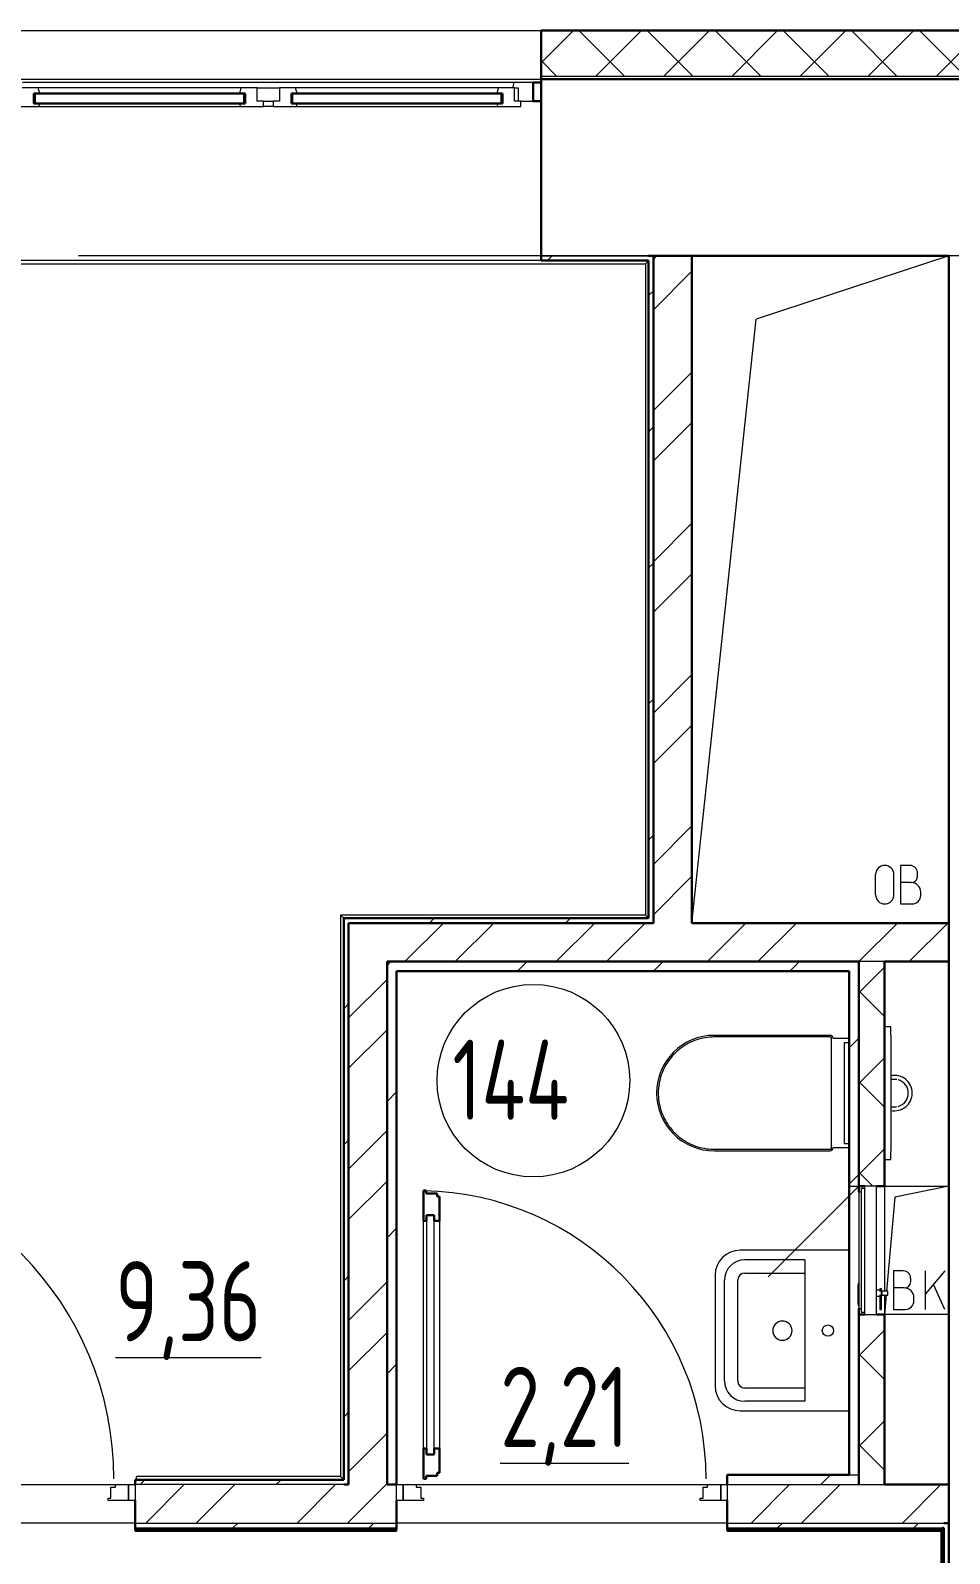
# Model space of a CAD drawing. Header units: millimetres. Extents: x -259809 to 472825, y -397243 to 31861.
# Drawn here: x -37957 to -35093, y -329877 to -325130 of the extents above; entities that cross this region are included whole.
import ezdxf

# ---------------------------------------------------------------- set-up
doc = ezdxf.new("R2010")
doc.units = ezdxf.units.MM
doc.linetypes.add('ADSK_Линия сетки', pattern=[25, 20, -2.5, 0, -2.5])
for name, color, linetype, lineweight in [('_ Окна', 252, 'Continuous', 30), ('Двери', 252, 'Continuous', 9), ('Линии', 7, 'Continuous', 9), ('Марки помещений', 252, 'Continuous', 20), ('Обобщенные модели', 252, 'Continuous', 18), ('Оборудование', 8, 'Continuous', 18), ('Ограждение', 252, 'Continuous', 9), ('Окна', 252, 'Continuous', 9), ('Оси', 252, 'Continuous', 9), ('Перекрытие', 252, 'Continuous', 18), ('Сантехника', 252, 'Continuous', 18), ('Стены внутренние', 252, 'Continuous', 18), ('Стены наружные', 252, 'Continuous', 18), ('Стены штриховка', 7, 'Continuous', 9)]:
    doc.layers.add(name, color=color, linetype=linetype, lineweight=lineweight)
doc.layers.add('Двери открывание', color=7, linetype='Continuous', lineweight=9, true_color=0xc0c0c0)
doc.styles.add('GOST Common_3', font='', dxfattribs={"height": 3.5})
doc.styles.get('GOST Common_3').set_extended_font_data('GOST 2.304 type A')
pattern_1 = [(0, (-32119.8, 94.4), (0, 600), []), (90, (-32119.8, 94.4), (-600, 4e-14), [])]

# ---------------------------------------------------------------- blocks, each defined once
blk = doc.blocks.new('1 этаж')
at = {"layer": 'Ограждение', "true_color": 0x636466}
h = blk.add_hatch(dxfattribs=at)
h.set_pattern_fill('FP_33', color=251, style=0, pattern_type=2)
h.set_pattern_definition([(0, (-32124.8, 94.4), (0, 600), []), (90, (-32124.8, 94.4), (-600, 4e-14), [])])
h.paths.add_polyline_path([(-36815.8, 22879.7), (-36815.8, 22884.7), (-37630.8, 22884.7), (-37630.8, 22879.7)])
h = blk.add_hatch(dxfattribs=at)
h.set_pattern_fill('FP_25', color=251, style=0, pattern_type=2)
h.set_pattern_definition(pattern_1)
h.paths.add_polyline_path([(-35120.8, 22879.7), (-35115.8, 22884.7), (-35785.8, 22884.7), (-35785.8, 22879.7), (-35195.1, 22879.7)])
h = blk.add_hatch(dxfattribs=at)
h.set_pattern_fill('FP_25', color=251, style=0, pattern_type=2)
h.set_pattern_definition(pattern_1)
h.paths.add_polyline_path([(-35115.8, 21324.7), (-35115.8, 22884.7), (-35120.8, 22879.7), (-35120.8, 21329.7), (-35117.2, 21326.1)])
at = {"color": 251, "lineweight": 18, "true_color": 0x636466}
for p, q in [((-35295.8, 23954.7), (-35095.8, 23954.7)), ((-35095.8, 23954.7), (-35263.4, 23920.1)), ((-35263.4, 23920.1), (-35289.4, 23627.3)), ((-35237.7, 23690.8), (-35267.7, 23690.8)), ((-35267.7, 23690.8), (-35267.7, 23570.8)), ((-35107.7, 23690.8), (-35167.7, 23619.3)), ((-35167.7, 23570.8), (-35167.7, 23690.8)), ((-35214.3, 23657.4), (-35214.3, 23667.4)), ((-35107.7, 23570.8), (-35143.6, 23647.9)), ((-35290.5, 23615.1), (-35295.8, 23554.7)), ((-35234.3, 23637.4), (-35267.7, 23637.4)), ((-35204.3, 23597.4), (-35204.3, 23607.4)), ((-35095.8, 23554.7), (-35295.8, 23554.7)), ((-35267.7, 23570.8), (-35231, 23570.8))]:
    blk.add_line(p, q, dxfattribs=at)
for centre, radius, start, end in [((-35237.7, 23667.4), 23.3, 0, 90), ((-35234.3, 23657.4), 20, 270, 0), ((-35234.3, 23607.4), 30, 0, 90), ((-35231, 23597.4), 26.7, 270, 0)]:
    blk.add_arc(centre, radius, start, end, dxfattribs=at)
at = {"layer": '_ Окна', "color": 251, "lineweight": 18, "true_color": 0x636466}
for p, q in [((-36450.2, 27394.7), (-36454.8, 27377.7)), ((-36390.8, 27394.7), (-36450.2, 27394.7)), ((-36390.8, 27336.7), (-36390.8, 27394.7)), ((-37932.4, 27377.7), (-37982.8, 27377.7)), ((-37945.8, 27328.7), (-37945.8, 27360.7)), ((-37945.8, 27360.7), (-37927.8, 27360.7)), ((-37927.8, 27360.7), (-37932.4, 27377.7)), ((-37301.2, 27377.7), (-37305.8, 27360.7)), ((-37305.8, 27360.7), (-37287.8, 27360.7)), ((-37250.8, 27377.7), (-37301.2, 27377.7)), ((-37287.8, 27360.7), (-37287.8, 27328.7)), ((-37250.8, 27336.7), (-37250.8, 27377.7)), ((-37180.8, 27377.7), (-37180.8, 27336.7)), ((-37130.4, 27377.7), (-37180.8, 27377.7)), ((-37143.8, 27328.7), (-37143.8, 27360.7)), ((-37143.8, 27360.7), (-37125.8, 27360.7)), ((-37125.8, 27360.7), (-37130.4, 27377.7)), ((-36499.2, 27377.7), (-36503.8, 27360.7)), ((-36503.8, 27360.7), (-36485.8, 27360.7)), ((-36448.8, 27377.7), (-36499.2, 27377.7)), ((-36485.8, 27360.7), (-36485.8, 27328.7)), ((-36448.8, 27336.7), (-36448.8, 27377.7)), ((-36448.8, 27377.7), (-36436.8, 27377.7)), ((-36436.8, 27377.7), (-36436.8, 27336.7)), ((-38002.8, 27319.7), (-37946.8, 27319.7)), ((-37946.8, 27319.7), (-37945.8, 27320.7)), ((-37927.8, 27328.7), (-37945.8, 27328.7)), ((-37945.8, 27320.7), (-37944.8, 27319.7)), ((-37944.8, 27319.7), (-37930.2, 27319.7)), ((-37930.2, 27319.7), (-37927.8, 27328.7)), ((-37287.8, 27328.7), (-37305.8, 27328.7)), ((-37305.8, 27328.7), (-37303.4, 27319.7)), ((-37303.4, 27319.7), (-37288.8, 27319.7)), ((-37288.8, 27319.7), (-37287.8, 27320.7)), ((-37287.8, 27320.7), (-37286.8, 27319.7)), ((-37286.8, 27319.7), (-37230.8, 27319.7)), ((-37230.8, 27336.7), (-37250.8, 27336.7)), ((-37230.8, 27319.7), (-37230.8, 27336.7)), ((-37180.8, 27336.7), (-37200.8, 27336.7)), ((-37200.8, 27336.7), (-37200.8, 27319.7)), ((-37200.8, 27319.7), (-37144.8, 27319.7)), ((-37144.8, 27319.7), (-37143.8, 27320.7)), ((-37125.8, 27328.7), (-37143.8, 27328.7)), ((-37143.8, 27320.7), (-37142.8, 27319.7)), ((-37142.8, 27319.7), (-37128.2, 27319.7)), ((-37128.2, 27319.7), (-37125.8, 27328.7)), ((-36485.8, 27328.7), (-36503.8, 27328.7)), ((-36503.8, 27328.7), (-36501.4, 27319.7)), ((-36501.4, 27319.7), (-36486.8, 27319.7)), ((-36486.8, 27319.7), (-36485.8, 27320.7)), ((-36485.8, 27320.7), (-36484.8, 27319.7)), ((-36484.8, 27319.7), (-36428.8, 27319.7)), ((-36428.8, 27336.7), (-36448.8, 27336.7)), ((-36428.8, 27319.7), (-36428.8, 27336.7)), ((-36428.8, 27336.7), (-36390.8, 27336.7))]:
    blk.add_line(p, q, dxfattribs=at)
at = {"layer": '_ Окна', "color": 251, "true_color": 0x636466}
for p, q in [((-36365.8, 27394.7), (-36390.8, 27394.7)), ((-36390.8, 27394.7), (-36390.8, 27336.7)), ((-37942.8, 27360.7), (-37945.8, 27360.7)), ((-37945.8, 27360.7), (-37945.8, 27328.7)), ((-37290.8, 27360.7), (-37942.8, 27360.7)), ((-37942.8, 27360.7), (-37942.8, 27328.7)), ((-37942.8, 27328.7), (-37942.8, 27360.7)), ((-37290.8, 27328.7), (-37290.8, 27360.7)), ((-37290.8, 27360.7), (-37290.8, 27328.7)), ((-37287.8, 27360.7), (-37290.8, 27360.7)), ((-37287.8, 27328.7), (-37287.8, 27360.7)), ((-37140.8, 27360.7), (-37143.8, 27360.7)), ((-37143.8, 27360.7), (-37143.8, 27328.7)), ((-36488.8, 27360.7), (-37140.8, 27360.7)), ((-37140.8, 27360.7), (-37140.8, 27328.7)), ((-37140.8, 27328.7), (-37140.8, 27360.7)), ((-36488.8, 27328.7), (-36488.8, 27360.7)), ((-36488.8, 27360.7), (-36488.8, 27328.7)), ((-36485.8, 27360.7), (-36488.8, 27360.7)), ((-36485.8, 27328.7), (-36485.8, 27360.7)), ((-37945.8, 27328.7), (-37942.8, 27328.7)), ((-37942.8, 27328.7), (-37290.8, 27328.7)), ((-37290.8, 27328.7), (-37287.8, 27328.7)), ((-37143.8, 27328.7), (-37140.8, 27328.7)), ((-37140.8, 27328.7), (-36488.8, 27328.7)), ((-36488.8, 27328.7), (-36485.8, 27328.7)), ((-36390.8, 27336.7), (-36365.8, 27336.7))]:
    blk.add_line(p, q, dxfattribs=at)
at = {"layer": 'Двери', "color": 251, "lineweight": 30, "true_color": 0x636466}
for p, q in [((-36731.8, 23940.7), (-36723.8, 23940.7)), ((-36731.8, 23846.7), (-36731.8, 23940.7)), ((-36723.8, 23940.7), (-36723.8, 23931.7)), ((-36723.8, 23931.7), (-36689.8, 23931.7)), ((-36689.8, 23931.7), (-36689.8, 23922.7)), ((-36689.8, 23922.7), (-36681.8, 23922.7)), ((-36681.8, 23922.7), (-36681.8, 23846.7)), ((-36722.8, 23846.7), (-36731.8, 23846.7)), ((-36722.8, 23864.7), (-36722.8, 23846.7)), ((-36698.8, 23864.7), (-36722.8, 23864.7)), ((-36698.8, 23846.7), (-36698.8, 23864.7)), ((-36681.8, 23846.7), (-36698.8, 23846.7)), ((-36731.8, 23042.7), (-36731.8, 23136.7)), ((-36722.8, 23136.7), (-36731.8, 23136.7)), ((-36722.8, 23118.7), (-36722.8, 23136.7)), ((-36698.8, 23118.7), (-36722.8, 23118.7)), ((-36698.8, 23136.7), (-36698.8, 23118.7)), ((-36681.8, 23136.7), (-36698.8, 23136.7)), ((-36681.8, 23136.7), (-36681.8, 23060.7)), ((-36723.8, 23042.7), (-36731.8, 23042.7)), ((-36723.8, 23051.7), (-36723.8, 23042.7)), ((-36689.8, 23051.7), (-36723.8, 23051.7)), ((-36689.8, 23060.7), (-36689.8, 23051.7)), ((-36681.8, 23060.7), (-36689.8, 23060.7))]:
    blk.add_line(p, q, dxfattribs=at)
at = {"layer": 'Двери', "color": 251, "true_color": 0x636466}
for p, q in [((-36731.8, 23136.7), (-36731.8, 23846.7)), ((-36722.8, 23864.7), (-36722.8, 23118.7)), ((-36698.8, 23864.7), (-36722.8, 23864.7)), ((-36698.8, 23118.7), (-36698.8, 23864.7)), ((-36681.8, 23846.7), (-36681.8, 23136.7)), ((-36722.8, 23118.7), (-36698.8, 23118.7)), ((-37691.8, 23016.7), (-37691.8, 23024.7)), ((-37691.8, 23024.7), (-37650.8, 23024.7)), ((-37650.8, 23024.7), (-37630.8, 23024.7)), ((-37650.8, 22974.7), (-37650.8, 23024.7)), ((-37650.8, 23024.7), (-37650.8, 22974.7)), ((-37630.8, 23024.7), (-37630.8, 22974.7)), ((-36815.8, 23024.7), (-36795.8, 23024.7)), ((-36815.8, 22974.7), (-36815.8, 23024.7)), ((-36795.8, 23024.7), (-36795.8, 22974.7)), ((-36795.8, 23024.7), (-36754.8, 23024.7)), ((-36795.8, 22974.7), (-36795.8, 23024.7)), ((-36754.8, 23024.7), (-36754.8, 23016.7)), ((-35846.8, 23016.7), (-35846.8, 23024.7)), ((-35846.8, 23024.7), (-35805.8, 23024.7)), ((-35805.8, 23024.7), (-35785.8, 23024.7)), ((-35805.8, 22974.7), (-35805.8, 23024.7)), ((-35805.8, 23024.7), (-35805.8, 22974.7)), ((-35785.8, 23024.7), (-35785.8, 22974.7)), ((-37714.8, 22982.7), (-37705.8, 22982.7)), ((-37714.8, 22974.7), (-37714.8, 22982.7)), ((-37705.8, 23016.7), (-37691.8, 23016.7)), ((-37705.8, 22982.7), (-37705.8, 23016.7)), ((-36754.8, 23016.7), (-36740.8, 23016.7)), ((-36740.8, 23016.7), (-36740.8, 22982.7)), ((-36740.8, 22982.7), (-36731.8, 22982.7)), ((-36731.8, 22982.7), (-36731.8, 22974.7)), ((-35869.8, 22982.7), (-35860.8, 22982.7)), ((-35869.8, 22974.7), (-35869.8, 22982.7)), ((-35860.8, 23016.7), (-35846.8, 23016.7)), ((-35860.8, 22982.7), (-35860.8, 23016.7)), ((-37650.8, 22974.7), (-37714.8, 22974.7)), ((-37630.8, 22974.7), (-37650.8, 22974.7)), ((-36795.8, 22974.7), (-36815.8, 22974.7)), ((-36731.8, 22974.7), (-36795.8, 22974.7)), ((-35805.8, 22974.7), (-35869.8, 22974.7)), ((-35785.8, 22974.7), (-35805.8, 22974.7))]:
    blk.add_line(p, q, dxfattribs=at)
at = {"layer": 'Двери открывание', "color": 251, "true_color": 0x636466}
for centre, radius, end in [((-38694.8, 23042.7), 998, 88.9666), ((-36749.8, 23042.7), 898, 88.8515)]:
    blk.add_arc(centre, radius, 0, end, dxfattribs=at)
at = {"layer": 'Линии', "color": 251, "lineweight": 18, "ltscale": 100, "true_color": 0x636466}
for p, q in [((-35095.8, 26854.7), (-35696.1, 26657)), ((-35895.8, 24774.7), (-35696.1, 26657)), ((-35323.8, 24863), (-35323.8, 24925.6)), ((-35266.4, 24863), (-35266.4, 24925.6)), ((-35216.2, 24954.3), (-35246.2, 24954.3)), ((-35246.2, 24954.3), (-35246.2, 24834.3)), ((-35192.9, 24920.9), (-35192.9, 24930.9)), ((-35212.9, 24900.9), (-35246.2, 24900.9)), ((-35246.2, 24834.3), (-35209.6, 24834.3)), ((-35182.9, 24860.9), (-35182.9, 24870.9))]:
    blk.add_line(p, q, dxfattribs=at)
at = {"layer": 'Линии', "color": 251, "lineweight": 18, "true_color": 0x636466}
for centre, radius, start, end in [((-35295.1, 24925.6), 28.7, 0, 180), ((-35216.2, 24930.9), 23.3, 0, 90), ((-35212.9, 24920.9), 20, 270, 0), ((-35212.9, 24870.9), 30, 0, 90), ((-35295.1, 24863), 28.7, 180, 0), ((-35209.6, 24860.9), 26.7, 270, 0)]:
    blk.add_arc(centre, radius, start, end, dxfattribs=at)
at = {"layer": 'Марки помещений', "color": 251, "true_color": 0x636466}
blk.add_circle((-36389.8, 24283.5), 300, dxfattribs=at)
at = {"layer": 'Обобщенные модели', "color": 251, "true_color": 0x636466}
for p, q in [((-35405.8, 23754.7), (-35745.8, 23754.7)), ((-35543.8, 23725.3), (-35731, 23725.3)), ((-35543.8, 23725.3), (-35543.8, 23284.1)), ((-35823.8, 23676.7), (-35823.8, 23504.6)), ((-35794.5, 23347.7), (-35794.5, 23661.7)), ((-35753.2, 23347.7), (-35753.2, 23661.7)), ((-35731, 23684), (-35543.8, 23684)), ((-35823.8, 23504.6), (-35823.8, 23332.6)), ((-35543.8, 23325.4), (-35731, 23325.4)), ((-35543.8, 23284.1), (-35731, 23284.1)), ((-35745.8, 23254.7), (-35405.8, 23254.7))]:
    blk.add_line(p, q, dxfattribs=at)
blk.add_circle((-35472.1, 23504.7), 17.5, dxfattribs=at)
for centre, radius, start, end in [((-35745.8, 23676.7), 78, 90, 180), ((-35731, 23661.7), 63.6, 90, 180), ((-35731, 23661.7), 22.3, 90, 180), ((-35614, 23504.3), 30, 90, 270), ((-35614, 23504.3), 30, 270, 90), ((-35745.8, 23332.6), 78, 180, 270), ((-35731, 23347.7), 63.6, 180, 270), ((-35731, 23347.7), 22.3, 180, 270)]:
    blk.add_arc(centre, radius, start, end, dxfattribs=at)
at = {"layer": 'Оборудование', "color": 251, "true_color": 0x636466}
for p, q in [((-35375.8, 23954.7), (-35658.6, 23671.8)), ((-35375.8, 23935.7), (-35375.8, 23573.7)), ((-35370.3, 23935.7), (-35375.8, 23935.7)), ((-35368.8, 23946.7), (-35368.8, 23562.6)), ((-35358.1, 23947.7), (-35367.8, 23947.7)), ((-35358.1, 23953.8), (-35358.1, 23555.6)), ((-35320.8, 23954.7), (-35357.2, 23954.7)), ((-35320.8, 23554.7), (-35320.8, 23954.7)), ((-35375.8, 23651.2), (-35377.8, 23651.2)), ((-35377.8, 23651.2), (-35377.8, 23647.2)), ((-35377.8, 23586.7), (-35377.8, 23647.2)), ((-35304.9, 23630.8), (-35320.8, 23630.8)), ((-35320.8, 23611.5), (-35304.9, 23611.5)), ((-35305.4, 23634.3), (-35310.4, 23634.3)), ((-35310.4, 23634.3), (-35310.4, 23626)), ((-35310.4, 23616.4), (-35310.4, 23570.5)), ((-35305.4, 23626), (-35305.4, 23634.3)), ((-35305.4, 23570.5), (-35305.4, 23616.4)), ((-35304.9, 23611.5), (-35304.9, 23630.8)), ((-35303, 23627.3), (-35304.9, 23629.3)), ((-35304.9, 23613.1), (-35303, 23615.1)), ((-35285.5, 23627.3), (-35303, 23627.3)), ((-35303, 23615.1), (-35303, 23627.3)), ((-35303, 23615.1), (-35285.5, 23615.1)), ((-35285.5, 23615.1), (-35285.5, 23627.3)), ((-35377.8, 23586.7), (-35377.8, 23582.7)), ((-35377.8, 23582.7), (-35375.8, 23582.7)), ((-35375.8, 23573.7), (-35370.3, 23573.7)), ((-35367.8, 23561.7), (-35358.1, 23561.7)), ((-35357.2, 23554.7), (-35320.8, 23554.7)), ((-35310.4, 23570.5), (-35305.4, 23570.5))]:
    blk.add_line(p, q, dxfattribs=at)
for points, knots in [([(-35368.8, 23937.2), (-35368.8, 23937.1), (-35368.8, 23936.9), (-35368.9, 23936.6), (-35369, 23936.5), (-35369.1, 23936.3), (-35369.2, 23936.1), (-35369.4, 23936), (-35369.6, 23935.9), (-35369.7, 23935.8), (-35370, 23935.7), (-35370.2, 23935.7), (-35370.3, 23935.7)], [-1, -1, -1, -1, -0.833333, -0.75, -0.666667, -0.583333, -0.5, -0.416667, -0.333333, -0.25, -0.166667, 0, 0, 0, 0]), ([(-35367.8, 23947.7), (-35367.9, 23947.7), (-35368.1, 23947.7), (-35368.3, 23947.6), (-35368.5, 23947.5), (-35368.6, 23947.3), (-35368.7, 23947.2), (-35368.7, 23947.1), (-35368.8, 23946.9), (-35368.8, 23946.8), (-35368.8, 23946.7)], [-1, -1, -1, -1, -0.833333, -0.666667, -0.541667, -0.416667, -0.333333, -0.25, -0.166667, 0, 0, 0, 0]), ([(-35357.2, 23954.7), (-35357.3, 23954.7), (-35357.4, 23954.7), (-35357.7, 23954.6), (-35357.8, 23954.4), (-35358, 23954.3), (-35358, 23954.1), (-35358.1, 23954), (-35358.1, 23953.9), (-35358.1, 23953.8)], [-1, -1, -1, -1, -0.833333, -0.666667, -0.5, -0.333333, -0.25, -0.166667, 0, 0, 0, 0]), ([(-35370.3, 23573.7), (-35370.2, 23573.7), (-35370, 23573.7), (-35369.7, 23573.6), (-35369.6, 23573.5), (-35369.4, 23573.4), (-35369.2, 23573.2), (-35369.1, 23573.1), (-35369, 23572.9), (-35368.9, 23572.7), (-35368.8, 23572.5), (-35368.8, 23572.3), (-35368.8, 23572.2)], [0, 0, 0, 0, 0.166667, 0.25, 0.333333, 0.416667, 0.5, 0.583333, 0.666667, 0.75, 0.833333, 1, 1, 1, 1]), ([(-35368.8, 23562.6), (-35368.8, 23562.6), (-35368.8, 23562.4), (-35368.7, 23562.3), (-35368.7, 23562.2), (-35368.6, 23562), (-35368.5, 23561.9), (-35368.3, 23561.8), (-35368.1, 23561.7), (-35367.9, 23561.7), (-35367.8, 23561.7)], [0, 0, 0, 0, 0.166667, 0.25, 0.333333, 0.416667, 0.541667, 0.666667, 0.833333, 1, 1, 1, 1]), ([(-35358.1, 23555.6), (-35358.1, 23555.5), (-35358.1, 23555.4), (-35358, 23555.2), (-35358, 23555.1), (-35357.8, 23554.9), (-35357.7, 23554.8), (-35357.4, 23554.7), (-35357.3, 23554.7), (-35357.2, 23554.7)], [0, 0, 0, 0, 0.166667, 0.25, 0.333333, 0.5, 0.666667, 0.833333, 1, 1, 1, 1])]:
    blk.add_open_spline(points, degree=3, knots=knots, dxfattribs=at)
at = {"layer": 'Ограждение', "color": 251, "true_color": 0x636466}
for p, q in [((-38920.8, 26829.7), (-36040.8, 26829.7)), ((-36040.8, 26829.7), (-36030.8, 26839.7)), ((-36040.8, 26829.7), (-36040.8, 24799.7)), ((-36040.8, 24799.7), (-36990.8, 24799.7)), ((-36990.8, 24799.7), (-36980.8, 24789.7)), ((-36990.8, 24799.7), (-36990.8, 23049.7)), ((-36040.8, 24799.7), (-36030.8, 24789.7)), ((-37625.8, 23039.7), (-37625.8, 23049.7)), ((-36990.8, 23049.7), (-37625.8, 23049.7)), ((-36980.8, 23039.7), (-36990.8, 23049.7)), ((-37630.8, 22879.7), (-37630.8, 22884.7)), ((-36815.8, 22884.7), (-36815.8, 22879.7)), ((-35785.8, 22879.7), (-35785.8, 22884.7)), ((-35115.8, 22884.7), (-35120.8, 22879.7)), ((-37630.8, 22879.7), (-36815.8, 22879.7)), ((-35785.8, 22879.7), (-35120.8, 22879.7)), ((-35120.8, 22879.7), (-35120.8, 21329.7))]:
    blk.add_line(p, q, dxfattribs=at)
at = {"layer": 'Окна', "color": 251, "true_color": 0x636466}
for p, q in [((-36450.2, 27394.7), (-37981.4, 27394.7)), ((-37301.2, 27377.7), (-37932.4, 27377.7)), ((-37250.8, 27377.7), (-37180.8, 27377.7)), ((-36499.2, 27377.7), (-37130.4, 27377.7)), ((-37946.8, 27319.7), (-37944.8, 27319.7)), ((-37930.2, 27319.7), (-37303.4, 27319.7)), ((-37288.8, 27319.7), (-37286.8, 27319.7)), ((-37230.8, 27336.7), (-37200.8, 27336.7)), ((-37200.8, 27319.7), (-37230.8, 27319.7)), ((-37144.8, 27319.7), (-37142.8, 27319.7)), ((-37128.2, 27319.7), (-36501.4, 27319.7)), ((-36486.8, 27319.7), (-36484.8, 27319.7))]:
    blk.add_line(p, q, dxfattribs=at)
at = {"layer": 'Оси', "color": 251, "linetype": 'ADSK_Линия сетки', "ltscale": 100, "true_color": 0x636466}
blk.add_line((-805.8, 26854.7), (-72528.1, 26854.7), dxfattribs=at)
at = {"layer": 'Перекрытие', "color": 251, "ltscale": 100, "true_color": 0x636466}
for p, q in [((-35295.8, 23954.7), (-35095.8, 23954.7)), ((-35095.8, 23554.7), (-35295.8, 23554.7))]:
    blk.add_line(p, q, dxfattribs=at)
at = {"layer": 'Сантехника', "color": 251, "lineweight": 9, "true_color": 0x636466}
for p, q in [((-35275.8, 24451.4), (-35295.8, 24451.4)), ((-35275.8, 24426.4), (-35275.8, 24451.4)), ((-35275.8, 24426.4), (-35275.8, 24062.9)), ((-35295.8, 24037.9), (-35275.8, 24037.9)), ((-35275.8, 24037.9), (-35275.8, 24062.9))]:
    blk.add_line(p, q, dxfattribs=at)
at = {"layer": 'Сантехника', "color": 251, "true_color": 0x636466}
for p, q in [((-35465.8, 24424.7), (-35825.8, 24424.7)), ((-35465.8, 24419.7), (-35825.8, 24419.7)), ((-35460.8, 24074.7), (-35460.8, 24414.7)), ((-35405.8, 24414.7), (-35455.8, 24414.7)), ((-35420.8, 24086.5), (-35420.8, 24402.9)), ((-35420.8, 24402.9), (-35405.8, 24402.9)), ((-35825.8, 24069.7), (-35465.8, 24069.7)), ((-35455.8, 24074.7), (-35405.8, 24074.7)), ((-35405.8, 24086.5), (-35420.8, 24086.5)), ((-35825.8, 24064.7), (-35465.8, 24064.7))]:
    blk.add_line(p, q, dxfattribs=at)
at = {"layer": 'Сантехника', "color": 251, "true_color": 0x636466, "flags": 128}
for points in [[(-35825.8, 24419.7), (-35832.8, 24419.5), (-35839.8, 24419.1), (-35846.8, 24418.4), (-35853.7, 24417.5), (-35860.6, 24416.2), (-35867.4, 24414.7), (-35874.2, 24412.9), (-35880.9, 24410.8), (-35887.4, 24408.5), (-35893.9, 24405.9), (-35900.3, 24403), (-35906.6, 24399.9), (-35912.8, 24396.6), (-35918.8, 24393), (-35924.6, 24389.1), (-35930.3, 24385.1), (-35935.8, 24380.8), (-35941.2, 24376.3), (-35946.4, 24371.5), (-35951.3, 24366.6), (-35956.1, 24361.5), (-35960.7, 24356.2), (-35965, 24350.7), (-35969.2, 24345.1), (-35973.1, 24339.2), (-35976.7, 24333.3), (-35980.1, 24327.2), (-35983.3, 24320.9), (-35986.2, 24314.6), (-35988.9, 24308.1), (-35991.3, 24301.5), (-35993.5, 24294.9), (-35995.3, 24288.1), (-35996.9, 24281.3), (-35998.3, 24274.4), (-35999.3, 24267.5), (-36000.1, 24260.6), (-36000.6, 24253.6), (-36000.8, 24246.6), (-36000.7, 24239.6), (-36000.4, 24232.6), (-35999.8, 24225.6), (-35998.9, 24218.7), (-35997.7, 24211.8), (-35996.2, 24204.9), (-35994.5, 24198.1), (-35992.5, 24191.4), (-35990.2, 24184.8), (-35987.7, 24178.3), (-35984.9, 24171.9), (-35981.9, 24165.6), (-35978.6, 24159.4), (-35975.1, 24153.3), (-35971.3, 24147.4), (-35967.3, 24141.7), (-35963.1, 24136.1), (-35958.6, 24130.7), (-35953.9, 24125.5), (-35949.1, 24120.5), (-35944, 24115.6), (-35938.8, 24111), (-35933.3, 24106.6), (-35927.7, 24102.4), (-35921.9, 24098.5), (-35916, 24094.7), (-35909.9, 24091.2), (-35903.7, 24088), (-35897.4, 24085), (-35891, 24082.3), (-35884.4, 24079.8), (-35877.8, 24077.6), (-35871.1, 24075.6), (-35864.3, 24074), (-35857.4, 24072.6), (-35850.5, 24071.4), (-35843.5, 24070.6), (-35836.6, 24070), (-35829.6, 24069.7), (-35825.8, 24069.7)], [(-35460.8, 24414.7), (-35460.8, 24414.9), (-35460.8, 24415.1), (-35460.8, 24415.3), (-35460.9, 24415.5), (-35460.9, 24415.7), (-35460.9, 24415.9), (-35461, 24416.1), (-35461.1, 24416.3), (-35461.1, 24416.4), (-35461.2, 24416.6), (-35461.3, 24416.8), (-35461.4, 24417), (-35461.5, 24417.2), (-35461.6, 24417.3), (-35461.7, 24417.5), (-35461.8, 24417.7), (-35461.9, 24417.8), (-35462, 24418), (-35462.2, 24418.1), (-35462.3, 24418.3), (-35462.5, 24418.4), (-35462.6, 24418.5), (-35462.8, 24418.7), (-35462.9, 24418.8), (-35463.1, 24418.9), (-35463.3, 24419), (-35463.4, 24419.1), (-35463.6, 24419.2), (-35463.8, 24419.3), (-35464, 24419.3), (-35464.2, 24419.4), (-35464.4, 24419.5), (-35464.6, 24419.5), (-35464.8, 24419.6), (-35465, 24419.6), (-35465.1, 24419.6), (-35465.3, 24419.7), (-35465.5, 24419.7), (-35465.7, 24419.7), (-35465.8, 24419.7)], [(-35465.8, 24069.7), (-35465.6, 24069.7), (-35465.4, 24069.7), (-35465.2, 24069.7), (-35465, 24069.8), (-35464.8, 24069.8), (-35464.6, 24069.8), (-35464.4, 24069.9), (-35464.2, 24069.9), (-35464, 24070), (-35463.9, 24070.1), (-35463.7, 24070.2), (-35463.5, 24070.3), (-35463.3, 24070.3), (-35463.1, 24070.5), (-35463, 24070.6), (-35462.8, 24070.7), (-35462.7, 24070.8), (-35462.5, 24070.9), (-35462.4, 24071.1), (-35462.2, 24071.2), (-35462.1, 24071.3), (-35461.9, 24071.5), (-35461.8, 24071.7), (-35461.7, 24071.8), (-35461.6, 24072), (-35461.5, 24072.2), (-35461.4, 24072.3), (-35461.3, 24072.5), (-35461.2, 24072.7), (-35461.1, 24072.9), (-35461.1, 24073.1), (-35461, 24073.3), (-35461, 24073.4), (-35460.9, 24073.6), (-35460.9, 24073.8), (-35460.8, 24074), (-35460.8, 24074.2), (-35460.8, 24074.4), (-35460.8, 24074.6), (-35460.8, 24074.7)]]:
    blk.add_lwpolyline(points, dxfattribs=at)
at = {"layer": 'Сантехника', "color": 251, "lineweight": 9, "true_color": 0x636466, "flags": 128}
for points in [[(-35264.4, 24287.4), (-35264.4, 24287.4), (-35264.5, 24287.4), (-35264.7, 24287.4), (-35264.9, 24287.4), (-35265.3, 24287.4), (-35265.6, 24287.4), (-35266.1, 24287.4), (-35266.6, 24287.4), (-35267.2, 24287.4), (-35267.9, 24287.4), (-35268.6, 24287.4), (-35269.4, 24287.4), (-35270.3, 24287.4), (-35271.2, 24287.4), (-35272.2, 24287.4), (-35273.3, 24287.4), (-35274.4, 24287.4), (-35275.5, 24287.4)], [(-35274.7, 24202), (-35273.6, 24202), (-35272.5, 24202), (-35271.5, 24202), (-35270.5, 24202), (-35269.7, 24202), (-35268.8, 24202), (-35268.1, 24202), (-35267.4, 24202), (-35266.8, 24202), (-35266.2, 24202), (-35265.8, 24202), (-35265.4, 24202), (-35265, 24202), (-35264.7, 24202), (-35264.5, 24202), (-35264.4, 24202), (-35264.4, 24202), (-35264.4, 24202)]]:
    blk.add_lwpolyline(points, dxfattribs=at)
at = {"layer": 'Сантехника', "color": 251, "true_color": 0x636466}
for centre, radius, start, end in [((-35825.8, 24244.7), 180, 90, 270), ((-35825.8, 24244.7), 175, 90, 90.9078), ((-35825.8, 24244.7), 175, 90, 90.9078), ((-35465.8, 24414.7), 10, 0, 90), ((-35465.8, 24414.7), 5, 60, 90), ((-35465.8, 24414.7), 5, 60, 90), ((-35465.8, 24414.7), 5, 60, 75), ((-35465.8, 24414.7), 5, 0, 30), ((-35465.8, 24414.7), 5, 0, 30), ((-35465.8, 24414.7), 5, 0, 30), ((-35825.8, 24244.7), 175, 269.0922, 270), ((-35825.8, 24244.7), 175, 269.0922, 270), ((-35465.8, 24074.7), 10, 270, 0), ((-35465.8, 24074.7), 5, 270, 300), ((-35465.8, 24074.7), 5, 270, 300), ((-35465.8, 24074.7), 5, 285, 300), ((-35465.8, 24074.7), 5, 330, 0), ((-35465.8, 24074.7), 5, 330, 0), ((-35465.8, 24074.7), 5, 330, 0)]:
    blk.add_arc(centre, radius, start, end, dxfattribs=at)
at = {"layer": 'Сантехника', "color": 251, "lineweight": 9, "true_color": 0x636466}
for radius, start, end in [(55, 0, 102.0258), (42.7, 80.5014, 92.7572), (42.7, 87.4662, 90), (42.7, 0, 75), (55, 257.9742, 0), (42.7, 285, 0), (42.7, 265.8024, 267.7583), (42.7, 270, 279.1301), (42.7, 270, 272.0828)]:
    blk.add_arc((-35264.4, 24244.7), radius, start, end, dxfattribs=at)
at = {"layer": 'Стены внутренние', "color": 251, "true_color": 0x636466}
for p, q in [((-38065.8, 27556.7), (-36365.8, 27556.7)), ((-38065.8, 27404.7), (-36365.8, 27404.7)), ((-36365.8, 26854.7), (-36030.8, 26854.7))]:
    blk.add_line(p, q, dxfattribs=at)
at = {"layer": 'Стены внутренние', "color": 251, "lineweight": 30, "true_color": 0x636466}
for p, q in [((-34125.7, 27556.7), (-36365.8, 27556.7)), ((-36365.8, 27556.7), (-36365.8, 27414.7)), ((-34125.7, 27404.7), (-36365.8, 27404.7)), ((-36365.8, 27404.7), (-36365.8, 26854.7)), ((-36030.8, 26854.7), (-36015.8, 26854.7)), ((-35895.8, 26854.7), (-35095.8, 26854.7)), ((-35095.8, 26854.7), (-35095.8, 24774.7)), ((-35095.8, 24654.7), (-35095.8, 23024.7))]:
    blk.add_line(p, q, dxfattribs=at)
at = {"layer": 'Стены внутренние', "color": 251, "linetype": 'Continuous', "lineweight": 9, "true_color": 0x636466}
for p, q in [((-36363.8, 27458.1), (-36267.2, 27554.7)), ((-36105.6, 27414.7), (-36245.6, 27554.7)), ((-36195.1, 27414.7), (-36055.1, 27554.7)), ((-35893.4, 27414.7), (-36033.4, 27554.7)), ((-35983, 27414.7), (-35843, 27554.7)), ((-35681.3, 27414.7), (-35821.3, 27554.7)), ((-35800, 27556.7), (-35801.1, 27554.7)), ((-35770.8, 27414.7), (-35630.8, 27554.7)), ((-35469.2, 27414.7), (-35609.2, 27554.7)), ((-35565.3, 27556.7), (-35566.5, 27554.7)), ((-35558.7, 27414.7), (-35418.7, 27554.7)), ((-35257, 27414.7), (-35397, 27554.7)), ((-35346.6, 27414.7), (-35206.6, 27554.7)), ((-35044.9, 27414.7), (-35184.9, 27554.7)), ((-35134.4, 27414.7), (-34994.4, 27554.7)), ((-36365.8, 27526.4), (-36363.8, 27526.4)), ((-36317.7, 27414.7), (-36363.8, 27460.8))]:
    blk.add_line(p, q, dxfattribs=at)
at = {"layer": 'Стены наружные', "color": 251, "lineweight": 30, "true_color": 0x636466}
for p, q in [((-36365.8, 27414.7), (-36365.8, 27404.7)), ((-36365.8, 26854.7), (-36365.8, 26839.7)), ((-36365.8, 26839.7), (-36030.8, 26839.7)), ((-36015.8, 26854.7), (-36030.8, 26854.7)), ((-36030.8, 26839.7), (-36030.8, 24789.7)), ((-35895.8, 26854.7), (-36015.8, 26854.7)), ((-36015.8, 24774.7), (-36015.8, 26854.7)), ((-35895.8, 24774.7), (-35895.8, 26854.7)), ((-36030.8, 24789.7), (-36980.8, 24789.7)), ((-36980.8, 24789.7), (-36980.8, 23039.7)), ((-36965.8, 24774.7), (-36965.8, 23024.7)), ((-36965.8, 24774.7), (-36015.8, 24774.7)), ((-35095.8, 24774.7), (-35895.8, 24774.7)), ((-35095.8, 24654.7), (-35095.8, 24774.7)), ((-36845.8, 23024.7), (-36845.8, 24654.7)), ((-35375.8, 24654.7), (-36845.8, 24654.7)), ((-35375.8, 23935.7), (-35375.8, 24654.7)), ((-35295.8, 24654.7), (-35095.8, 24654.7)), ((-35295.8, 23954.7), (-35295.8, 24654.7)), ((-36815.8, 24624.7), (-35405.8, 24624.7)), ((-36815.8, 23024.7), (-36815.8, 24624.7)), ((-35405.8, 24624.7), (-35405.8, 23054.7)), ((-35375.8, 23954.7), (-35357.4, 23954.7)), ((-35320.8, 23954.7), (-35295.8, 23954.7)), ((-35375.8, 23024.7), (-35375.8, 23573.7)), ((-35357.4, 23554.7), (-35375.8, 23554.7)), ((-35295.8, 23554.7), (-35320.8, 23554.7)), ((-35295.8, 23024.7), (-35295.8, 23554.7)), ((-36980.8, 23039.7), (-37630.8, 23039.7)), ((-37630.8, 23039.7), (-37630.8, 23024.7)), ((-36965.8, 23024.7), (-36980.8, 23024.7)), ((-36815.8, 23024.7), (-36845.8, 23024.7)), ((-35405.8, 23054.7), (-35785.8, 23054.7)), ((-35785.8, 23054.7), (-35785.8, 23024.7)), ((-35095.8, 23024.7), (-35295.8, 23024.7)), ((-35095.8, 21054.7), (-35095.8, 23024.7)), ((-37630.8, 22974.7), (-37630.8, 22884.7)), ((-36815.8, 22884.7), (-36815.8, 22974.7)), ((-35785.8, 22974.7), (-35785.8, 22884.7)), ((-37630.8, 22884.7), (-36815.8, 22884.7)), ((-35785.8, 22884.7), (-35115.8, 22884.7)), ((-35115.8, 22889.7), (-35110.8, 22889.7)), ((-35115.8, 22884.7), (-35115.8, 21324.7)), ((-35110.8, 22904.7), (-35095.8, 22904.7)), ((-35110.8, 22889.7), (-35110.8, 21319.7))]:
    blk.add_line(p, q, dxfattribs=at)
at = {"layer": 'Стены наружные', "color": 251, "true_color": 0x636466}
for p, q in [((-36365.8, 26839.7), (-38065.8, 26839.7)), ((-35295.8, 23954.7), (-35295.8, 23627.3)), ((-35295.8, 23615.1), (-35295.8, 23554.7)), ((-38699.8, 23024.7), (-37691.8, 23024.7)), ((-36754.8, 23024.7), (-35846.8, 23024.7)), ((-37630.8, 22904.7), (-38760.8, 22904.7)), ((-35785.8, 22904.7), (-36815.8, 22904.7))]:
    blk.add_line(p, q, dxfattribs=at)
at = {"layer": 'Стены наружные', "color": 251, "linetype": 'Continuous', "lineweight": 9, "true_color": 0x636466}
for p, q in [((-36345.8, 26839.7), (-36330.8, 26854.7)), ((-36015.8, 26843.6), (-36004.7, 26854.7)), ((-36015.8, 26686.4), (-35895.8, 26806.4)), ((-36030.8, 26730.5), (-36015.8, 26745.5)), ((-36015.8, 26372.1), (-35895.8, 26492.1)), ((-36030.8, 26306.2), (-36015.8, 26321.2)), ((-36015.8, 26214.9), (-35895.8, 26334.9)), ((-36015.8, 25900.6), (-35895.8, 26020.6)), ((-36030.8, 25881.9), (-36015.8, 25896.9)), ((-36015.8, 25743.5), (-35895.8, 25863.5)), ((-36015.8, 25429.2), (-35895.8, 25549.2)), ((-36030.8, 25457.7), (-36015.8, 25472.7)), ((-36015.8, 25272), (-35895.8, 25392)), ((-36015.8, 24957.7), (-35895.8, 25077.7)), ((-36030.8, 25033.4), (-36015.8, 25048.4)), ((-36015.8, 24800.6), (-35895.8, 24920.6)), ((-36713.8, 24774.7), (-36698.8, 24789.7)), ((-36289.5, 24774.7), (-36274.5, 24789.7)), ((-36790.3, 24654.7), (-36670.3, 24774.7)), ((-36633.1, 24654.7), (-36513.1, 24774.7)), ((-36318.8, 24654.7), (-36198.8, 24774.7)), ((-36161.7, 24654.7), (-36041.7, 24774.7)), ((-35847.4, 24654.7), (-35727.4, 24774.7)), ((-35690.2, 24654.7), (-35570.2, 24774.7)), ((-35375.9, 24654.7), (-35255.9, 24774.7)), ((-35218.7, 24654.7), (-35098.7, 24774.7)), ((-36845.8, 24642.7), (-36833.8, 24654.7)), ((-36439.5, 24624.7), (-36409.5, 24654.7)), ((-36015.2, 24624.7), (-35985.2, 24654.7)), ((-35591, 24624.7), (-35561, 24654.7)), ((-35375.8, 24557), (-35295.8, 24637)), ((-36965.8, 24479.2), (-36845.8, 24599.2)), ((-35295.8, 24483.6), (-35375.8, 24563.6)), ((-36980.8, 24507.7), (-36965.8, 24522.7)), ((-36965.8, 24322), (-36845.8, 24442)), ((-35405.8, 24385.6), (-35375.8, 24415.6)), ((-35375.8, 24274.2), (-35295.8, 24354.2)), ((-35295.8, 24200.8), (-35375.8, 24280.8)), ((-36845.8, 24218.4), (-36815.8, 24248.4)), ((-36965.8, 24007.7), (-36845.8, 24127.7)), ((-36980.8, 24083.4), (-36965.8, 24098.4)), ((-35375.8, 23991.3), (-35295.8, 24071.3)), ((-35405.8, 23961.3), (-35375.8, 23991.3)), ((-35332.6, 23954.7), (-35375.8, 23997.9)), ((-36965.8, 23850.6), (-36845.8, 23970.6)), ((-36845.8, 23794.1), (-36815.8, 23824.1)), ((-36980.8, 23659.1), (-36965.8, 23674.1)), ((-36965.8, 23536.2), (-36845.8, 23656.2)), ((-36965.8, 23379.1), (-36845.8, 23499.1)), ((-35375.8, 23425.7), (-35295.8, 23505.7)), ((-35295.8, 23352.2), (-35375.8, 23432.2)), ((-36845.8, 23369.9), (-36815.8, 23399.9)), ((-36980.8, 23234.9), (-36965.8, 23249.9)), ((-35375.8, 23142.8), (-35295.8, 23222.8)), ((-36965.8, 23064.8), (-36845.8, 23184.8)), ((-35295.8, 23069.4), (-35375.8, 23149.4)), ((-37615.2, 23024.7), (-37600.2, 23039.7)), ((-37597.4, 22904.7), (-37477.4, 23024.7)), ((-37440.2, 22904.7), (-37320.2, 23024.7)), ((-37191, 23024.7), (-37176, 23039.7)), ((-37125.9, 22904.7), (-37005.9, 23024.7)), ((-36968.7, 22904.7), (-36848.7, 23024.7)), ((-36848.7, 23024.7), (-36845.8, 23027.6)), ((-35711.5, 22904.7), (-35591.5, 23024.7)), ((-35554.4, 22904.7), (-35434.4, 23024.7)), ((-35493.9, 23024.7), (-35463.9, 23054.7)), ((-35240, 22904.7), (-35120, 23024.7)), ((-37613.8, 22884.7), (-37608.8, 22889.7)), ((-37543.1, 22884.7), (-37538.1, 22889.7)), ((-37472.4, 22884.7), (-37467.4, 22889.7)), ((-37401.7, 22884.7), (-37396.7, 22889.7)), ((-37331, 22884.7), (-37326, 22889.7)), ((-37326, 22889.7), (-37311, 22904.7)), ((-37260.3, 22884.7), (-37255.3, 22889.7)), ((-37189.6, 22884.7), (-37184.6, 22889.7)), ((-37118.9, 22884.7), (-37113.9, 22889.7)), ((-37048.1, 22884.7), (-37043.1, 22889.7)), ((-36977.4, 22884.7), (-36972.4, 22889.7)), ((-36906.7, 22884.7), (-36901.7, 22889.7)), ((-36901.7, 22889.7), (-36886.7, 22904.7)), ((-36836, 22884.7), (-36831, 22889.7)), ((-35775.3, 22884.7), (-35770.3, 22889.7)), ((-35704.6, 22884.7), (-35699.6, 22889.7)), ((-35633.9, 22884.7), (-35628.9, 22889.7)), ((-35628.9, 22889.7), (-35613.9, 22904.7)), ((-35563.2, 22884.7), (-35558.2, 22889.7)), ((-35492.5, 22884.7), (-35487.5, 22889.7)), ((-35421.8, 22884.7), (-35416.8, 22889.7)), ((-35351.1, 22884.7), (-35346.1, 22889.7)), ((-35280.4, 22884.7), (-35275.4, 22889.7)), ((-35209.7, 22884.7), (-35204.7, 22889.7)), ((-35204.7, 22889.7), (-35189.7, 22904.7)), ((-35139, 22884.7), (-35134, 22889.7)), ((-35115.8, 22837.1), (-35110.8, 22842.1))]:
    blk.add_line(p, q, dxfattribs=at)
at = {"layer": 'Стены штриховка', "color": 251, "true_color": 0x636466}
for p, q in [((-34125.7, 27554.7), (-36363.8, 27554.7)), ((-36363.8, 27414.7), (-36363.8, 27554.7)), ((-36365.8, 27414.7), (-34125.7, 27414.7)), ((-36030.8, 26854.7), (-36365.8, 26854.7)), ((-35295.8, 24654.7), (-35375.8, 24654.7)), ((-35405.8, 23954.7), (-35375.8, 23954.7)), ((-36980.8, 23024.7), (-37630.8, 23024.7)), ((-35785.8, 23024.7), (-35295.8, 23024.7)), ((-35405.8, 23054.7), (-35375.8, 23054.7)), ((-37630.8, 22904.7), (-36815.8, 22904.7)), ((-37630.8, 22889.7), (-36815.8, 22889.7)), ((-35785.8, 22904.7), (-35110.8, 22904.7)), ((-35785.8, 22889.7), (-35115.8, 22889.7))]:
    blk.add_line(p, q, dxfattribs=at)
at = {"layer": 'Марки помещений', "color": 251, "true_color": 0x636466, "style": 'GOST Common_3', "width": 0.9}
for s, p in [('144', (-36642.2, 24161.2)), ('%%U9,36', (-37692, 23471.1)), ('%%U2,21', (-36493, 23141.5))]:
    blk.add_text(s, height=250, dxfattribs=at).set_placement(p)

msp = doc.modelspace()

# ---------------------------------------------------------------- block references
msp.add_blockref('1 этаж', (0, -352686.9))

doc.saveas('drawing.dxf')
